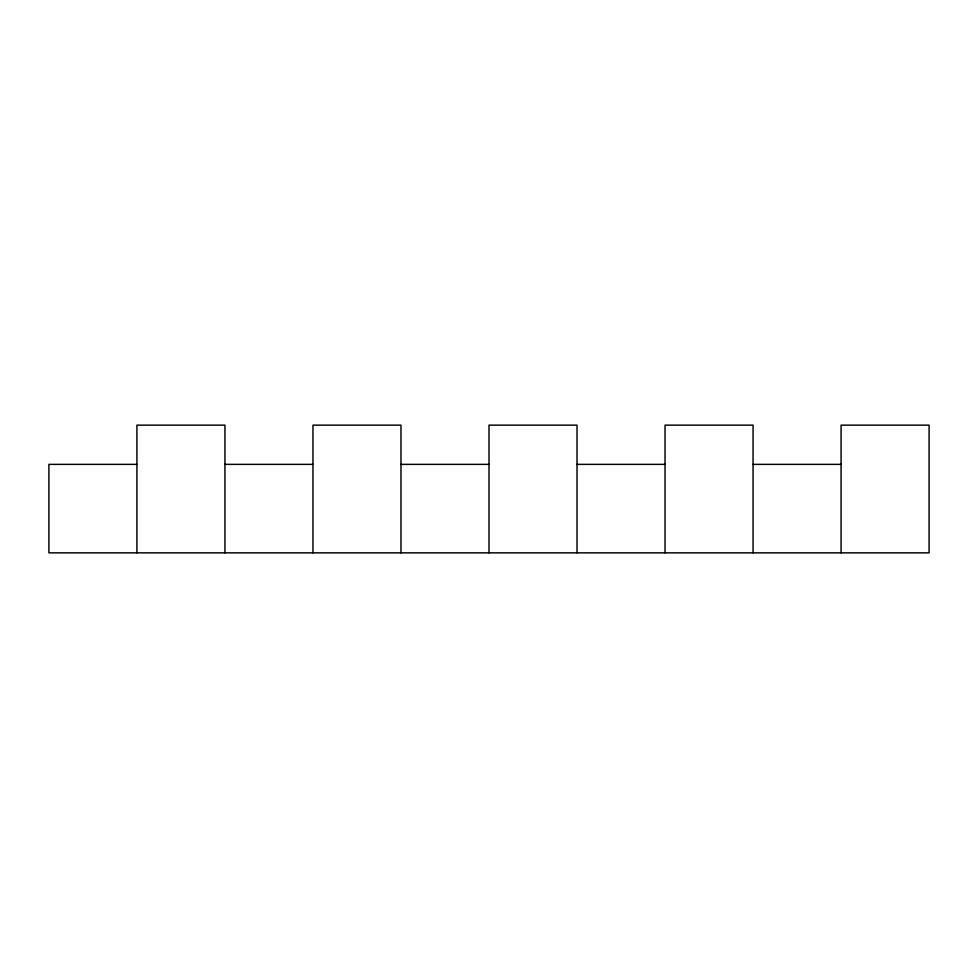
<?xml version="1.0" encoding="UTF-8"?>
<svg xmlns="http://www.w3.org/2000/svg" width="978" height="978" viewBox="0 0 978 978"><rect width="100%" height="100%" fill="white"/><g stroke="black" fill="none" stroke-linecap="round" stroke-linejoin="round"><path stroke-width="1.47" d="M136.92 464.367L48.9 464.367L48.9 552.851L929.1 552.851L929.1 425.149L841.08 425.149L841.08 552.851M224.94 464.367L312.96 464.367M400.98 464.367L489 464.367M577.02 464.367L665.04 464.367M753.06 464.367L841.08 464.367M753.06 552.851L753.06 425.149L665.04 425.149L665.04 552.851M577.02 552.851L577.02 425.149L489 425.149L489 552.851M400.98 552.851L400.98 425.149L312.96 425.149L312.96 552.851M224.94 552.851L224.94 425.149L136.92 425.149L136.92 552.851"/></g></svg>
